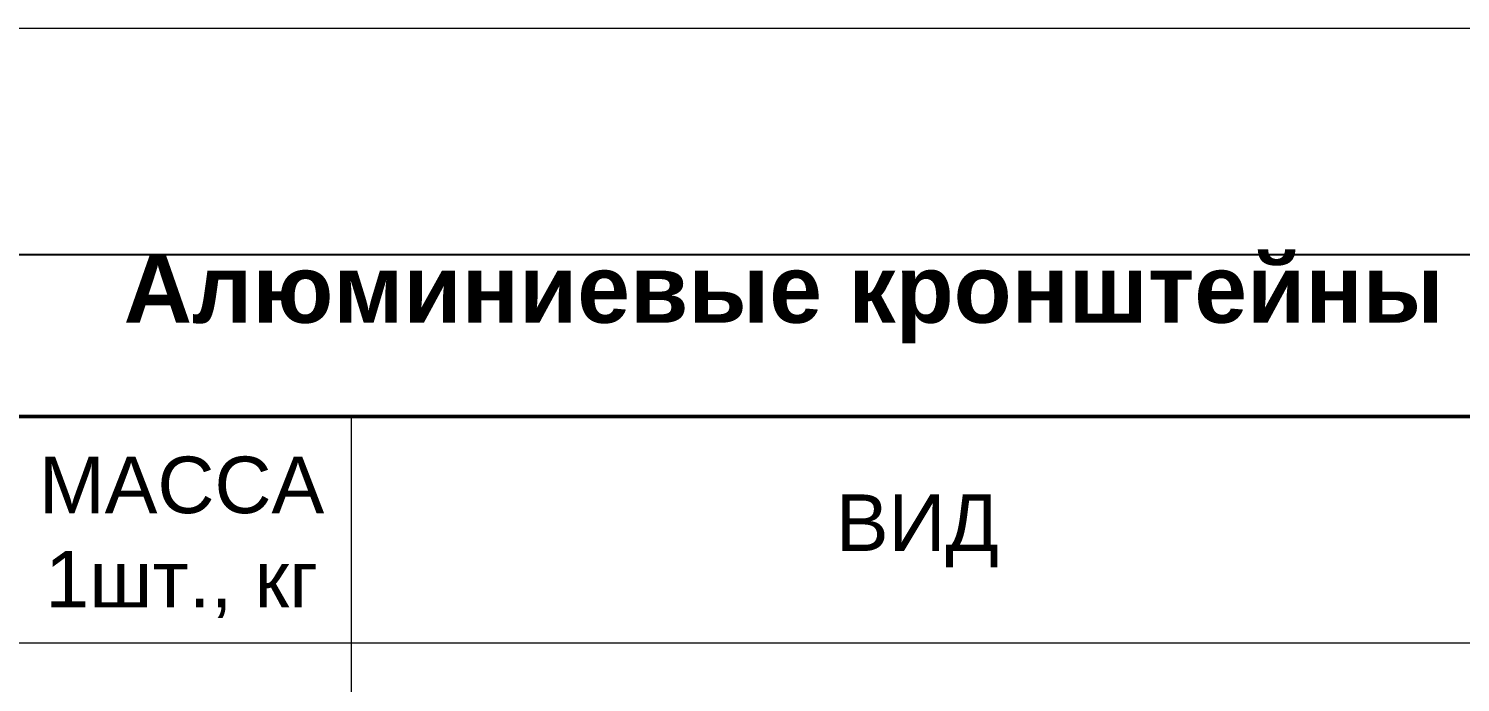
# Model space of a CAD drawing. Extents: x -37 to 4620, y -49 to 348.
# Drawn here: x 1544.1 to 1607.4, y 268.1 to 297 of the extents above; entities that cross this region are included whole.
import ezdxf

# ---------------------------------------------------------------- set-up
doc = ezdxf.new("R2010")
doc.units = 0
doc.header["$LTSCALE"] = 5
doc.layers.get('0').update_dxf_attribs({"linetype": 'CONTINUOUS', "lineweight": 30})
for name, color, linetype, lineweight in [('3', 1, 'CONTINUOUS', 20), ('Рамки', 1, 'CONTINUOUS', 15), ('Текстовый', 7, 'CONTINUOUS', 9)]:
    doc.layers.add(name, color=color, linetype=linetype, lineweight=lineweight)
doc.layers.add('Скрытые', color=14, linetype='CONTINUOUS', plot=False)
doc.styles.add('Каталожный', font='arial.ttf', dxfattribs={"height": 2.5})

msp = doc.modelspace()

# ---------------------------------------------------------------- linework, layer by layer
at = {"linetype": 'Continuous', "lineweight": 50}
msp.add_line((1495, 279.851), (1660, 279.857, 0.033), dxfattribs=at)
at = {"layer": '3', "color": 0, "linetype": 'Continuous'}
msp.add_line((1495, 269.851, -764.744), (1660, 269.851), dxfattribs=at)
at = {"layer": 'Рамки'}
msp.add_line((1558.392, 279.852), (1558.392, 13.351), dxfattribs=at)
at = {"layer": 'Рамки', "linetype": 'Continuous'}
msp.add_lwpolyline([(1680, 297), (1470, 297), (1470, 0), (1680, 0)], close=True, dxfattribs=at)
at = {"layer": 'Скрытые', "linetype": 'Continuous'}
msp.add_lwpolyline([(1660, 10), (1660, 287), (1495, 287), (1495, 10)], close=True, dxfattribs=at)

# ---------------------------------------------------------------- texts
at = {"layer": 'Текстовый', "color": 1, "linetype": 'Continuous', "style": 'Каталожный'}
for s, insert, char_height, width, attachment_point in [('\\pxqc;{\\fArial|b1|i0|c204|p34;\\C256;Алюминиевые кронштейны}', (1495, 287), 3, 165, 1), ('\\pxqc;МАССА\\P1шт., кг', (1543.392, 278.085), 2.5, 14.99523, 1), ('\\pxqc;ВИД', (1583.416, 274.803), 2.5, 50.0607, 5)]:
    msp.add_mtext(s, dxfattribs=dict(at, insert=insert, char_height=char_height, width=width, attachment_point=attachment_point))

doc.saveas('drawing.dxf')
